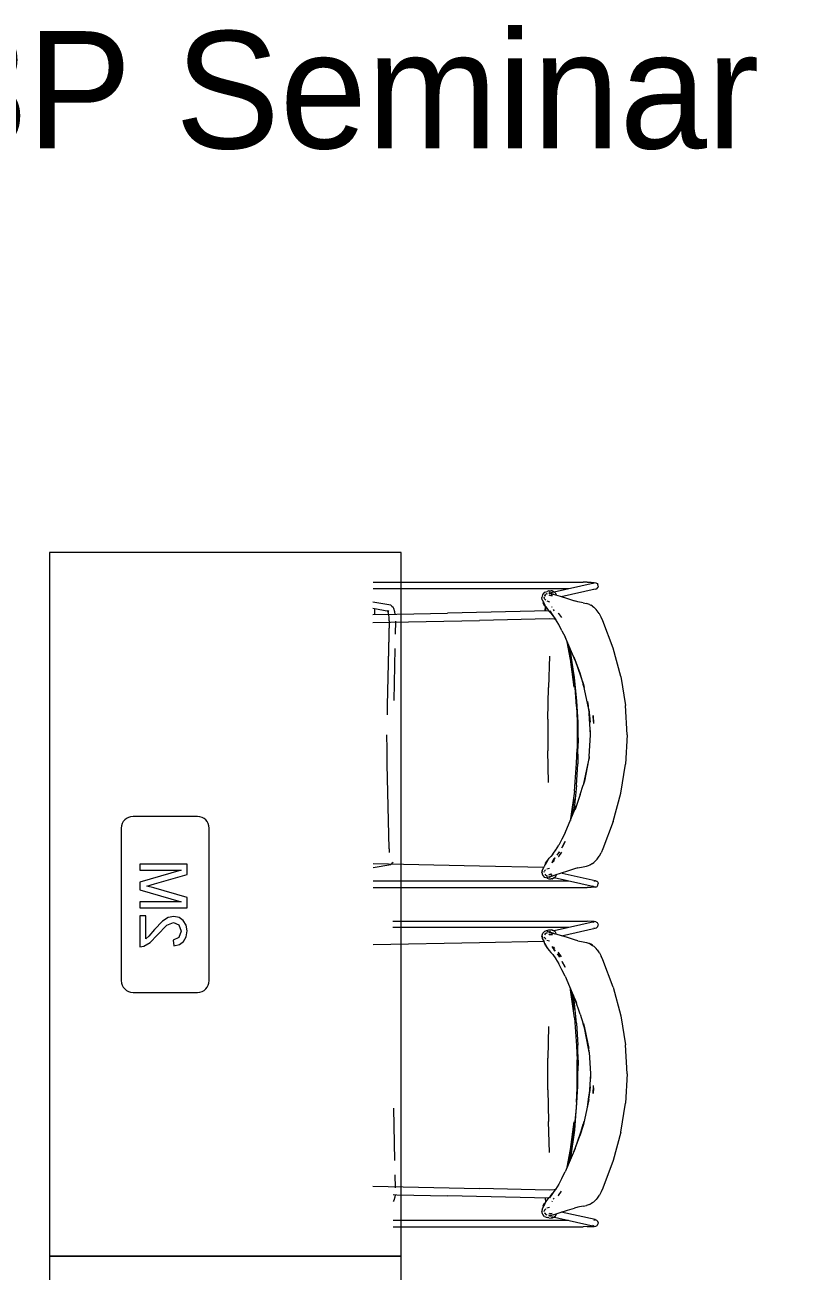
# Model space of a CAD drawing. Header units: millimetres. Extents: x 155927 to 317870, y -36033 to 97293.
# Drawn here: x 182627 to 183940, y 23356 to 25482 of the extents above; entities that cross this region are included whole.
import ezdxf

# ---------------------------------------------------------------- set-up
doc = ezdxf.new("R2010")
doc.units = ezdxf.units.MM
doc.header["$MEASUREMENT"] = 0
for name, color, linetype, lineweight in [('A-AREA-IDEN', 7, 'CONTINUOUS', 9), ('G-IMPT', 8, 'CONTINUOUS', 9), ('I-FURN', 8, 'CONTINUOUS', 9)]:
    doc.layers.add(name, color=color, linetype=linetype, lineweight=lineweight)
doc.styles.add('Century Gothic', font='GOTHIC.TTF', dxfattribs={"height": 200})

msp = doc.modelspace()

# ---------------------------------------------------------------- linework, layer by layer
at = {"layer": 'G-IMPT'}
for p, q in [((183220.6, 24531.4), (183579.2, 24531.4)), ((183524.2, 24513.7), (183597.7, 24530.3)), ((183585.5, 24531.3), (183579.2, 24531.4)), ((183585.5, 24531.3), (183592.7, 24531.2)), ((183592.7, 24531.2), (183597.9, 24530.9)), ((183597.7, 24530.3), (183595.5, 24529.3)), ((183595.7, 24529.5), (183595.5, 24529.3)), ((183597.9, 24530.9), (183600.3, 24530.5)), ((183600.3, 24530.5), (183602.7, 24529.3)), ((183602.7, 24529.3), (183604.2, 24527.2)), ((183604.5, 24524.5), (183604.2, 24527.2)), ((183220.6, 24520.5), (183554.2, 24520.5)), ((183509.5, 24509.6), (183508.3, 24505.4)), ((183509.1, 24501.3), (183508.3, 24505.4)), ((183509.9, 24510.9), (183509.5, 24509.6)), ((183513, 24514.2), (183509.9, 24510.9)), ((183512.5, 24505.7), (183512.7, 24505.1)), ((183513.1, 24503.1), (183512.7, 24505.1)), ((183513, 24514.2), (183517.3, 24515.5)), ((183514.2, 24509.2), (183513.1, 24507.6)), ((183513.1, 24507.6), (183513.8, 24508.7)), ((183513.3, 24508.2), (183515.4, 24510.8)), ((183514.2, 24509.2), (183513.8, 24508.7)), ((183517.7, 24511.9), (183516.1, 24511.1)), ((183517.3, 24511.6), (183516.1, 24511.1)), ((183520.5, 24516.5), (183517.3, 24515.5)), ((183527.7, 24511.1), (183520.2, 24512.9)), ((183520.2, 24512.9), (183528.4, 24510.9)), ((183520.3, 24509.7), (183522.4, 24508.8)), ((183520.3, 24509.7), (183525.8, 24508.2)), ((183520.5, 24516.5), (183524.6, 24516.8)), ((183521.3, 24513.1), (183523.2, 24513.5)), ((183524.8, 24512), (183521.6, 24513.5)), ((183523.7, 24512.2), (183521.6, 24513.5)), ((183522.7, 24508.5), (183521.6, 24509.5)), ((183521.6, 24509.5), (183522.4, 24508.8)), ((183522.7, 24508.5), (183522.1, 24509.2)), ((183524.8, 24512), (183522.6, 24512.7)), ((183522.6, 24512.7), (183528.4, 24510.9)), ((183523.7, 24512.2), (183524.2, 24511.7)), ((183526.3, 24516.5), (183524.6, 24516.8)), ((183526.1, 24508.9), (183525.4, 24510.4)), ((183526.3, 24516.5), (183526.6, 24516.4)), ((183526.6, 24516.4), (183529.5, 24515)), ((183527.7, 24511.1), (183539.5, 24507.3)), ((183529.7, 24514.8), (183529.5, 24515)), ((183529.7, 24514.8), (183531.6, 24512.9)), ((183532.7, 24510.5), (183531.6, 24512.9)), ((183531.7, 24512.7), (183531.6, 24512.9)), ((183532.8, 24510.4), (183531.6, 24512.9)), ((183531.7, 24512.7), (183532.8, 24510.4)), ((183532.7, 24510.5), (183532.8, 24510.4)), ((183539.5, 24507.3), (183552, 24503.4)), ((183599.2, 24519.4), (183541.7, 24506.6)), ((183596.9, 24520.2), (183599.5, 24519.7)), ((183597.1, 24520), (183599.5, 24519.7)), ((183599.2, 24519.4), (183601.7, 24520.2)), ((183603.5, 24522.1), (183601.7, 24520.2)), ((183601.7, 24520.2), (183602, 24520.5)), ((183603.5, 24522.1), (183603.8, 24522.4)), ((183604.5, 24524.5), (183603.8, 24522.4)), ((183250.8, 24492), (183220.3, 24497.4)), ((183247.6, 24481.5), (183220.3, 24486.3)), ((183223.2, 24485.8), (183223.2, 24475.7)), ((183247.1, 24478.5), (183245.5, 24483.1)), ((183245.5, 24483.1), (183247, 24481.2)), ((183250.8, 24492), (183252.9, 24490.5)), ((183252.9, 24490.5), (183255, 24488.6)), ((183255.9, 24486.5), (183255, 24488.6)), ((183257.8, 24480.9), (183255.9, 24486.5)), ((183509.1, 24501.3), (183513.5, 24492.9)), ((183514.8, 24490.1), (183512.5, 24494.9)), ((183512.5, 24494.9), (183513.5, 24492.9)), ((183513.4, 24502.5), (183513.1, 24503.1)), ((183513.4, 24502.5), (183515, 24500.7)), ((183514.2, 24482.4), (183514.6, 24490.4)), ((183515, 24489.7), (183514.6, 24482.4)), ((183515, 24489.7), (183514.7, 24483.4)), ((183514.8, 24490.1), (183516.7, 24487)), ((183516.7, 24487), (183521, 24481.5)), ((183517, 24499.3), (183521.7, 24498)), ((183526.2, 24487.9), (183525.6, 24489.3)), ((183527.9, 24484.7), (183528.9, 24483.1)), ((183529.3, 24482.6), (183528.9, 24483.1)), ((183552, 24503.4), (183563.9, 24499.6)), ((183569.6, 24497.9), (183563.9, 24499.6)), ((183578.8, 24496.3), (183569.6, 24497.9)), ((183578.8, 24496.3), (183584.8, 24495.2)), ((183589.8, 24493.4), (183584.8, 24495.2)), ((183589.8, 24493.4), (183592, 24492.2)), ((183594.6, 24490.6), (183592, 24492.2)), ((183595, 24490.4), (183594.6, 24490.6)), ((183595, 24490.4), (183597, 24488.9)), ((183597, 24488.9), (183599.4, 24486.6)), ((183599.4, 24486.6), (183601.2, 24484.8)), ((183603, 24482.7), (183601.2, 24484.8)), ((183220.3, 24476), (183261.2, 24476.9)), ((183220.3, 24462.5), (183402.4, 24466.2)), ((183248.1, 24465.2), (183244.9, 24321.1)), ((183248.3, 24465), (183244.9, 24321.1)), ((183247.6, 24481.5), (183245.7, 24482.5)), ((183245.7, 24482.5), (183247, 24481.2)), ((183248, 24471.6), (183247.1, 24478.5)), ((183248.1, 24465.2), (183248, 24471.6)), ((183258.3, 24476.8), (183257.8, 24480.9)), ((183259, 24464.9), (183258.5, 24442.7)), ((183261.2, 24476.9), (183347.7, 24478.7)), ((183520.7, 24482.5), (183347.7, 24478.7)), ((183521.2, 24468.9), (183402.4, 24466.2)), ((183523.9, 24478.3), (183521, 24481.5)), ((183529.6, 24468.4), (183521.2, 24468.9)), ((183521.9, 24482.4), (183527, 24474.6)), ((183521.9, 24482.4), (183527.5, 24474.1)), ((183523.9, 24478.3), (183527.5, 24474.1)), ((183527, 24474.6), (183532.4, 24467.2)), ((183532.5, 24467.8), (183529.6, 24468.4)), ((183537.3, 24459), (183531.9, 24468)), ((183532.4, 24467.2), (183531.9, 24468)), ((183536.3, 24478.7), (183536.7, 24478.2)), ((183536.7, 24478.2), (183541.9, 24470.9)), ((183606.4, 24477.8), (183603, 24482.7)), ((183606.4, 24477.8), (183606.6, 24477.5)), ((183609.7, 24471.9), (183606.6, 24477.5)), ((183612.6, 24465.6), (183609.7, 24471.9)), ((183630.2, 24418.7), (183612.6, 24465.6)), ((183542.7, 24448.6), (183537.3, 24459)), ((183542.7, 24448.6), (183548, 24438)), ((183552.1, 24428.6), (183548, 24438)), ((183552.1, 24428.6), (183548.1, 24438)), ((183565.3, 24398), (183548.1, 24438)), ((183557.3, 24399.7), (183551.5, 24429.9)), ((183551.5, 24429.9), (183557.3, 24399.8)), ((183557.5, 24407.9), (183554.5, 24423)), ((183258, 24418.4), (183255.9, 24329.5)), ((183521.7, 24405.1), (183519.6, 24351.9)), ((183557.5, 24414.2), (183556.9, 24417.4)), ((183563.8, 24352.5), (183557.3, 24399.8)), ((183557.3, 24399.7), (183563.8, 24352.5)), ((183563.9, 24366.9), (183557.5, 24414.2)), ((183557.5, 24407.9), (183563.4, 24368.7)), ((183563.1, 24403.8), (183565.3, 24398)), ((183563.1, 24403.8), (183565.2, 24398)), ((183565.2, 24398), (183573.2, 24376.5)), ((183565.3, 24398), (183579.4, 24356.9)), ((183565.3, 24398), (183573.2, 24376.5)), ((183643.2, 24370.3), (183630.2, 24418.7)), ((183579.4, 24356.9), (183573.2, 24376.5)), ((183573.2, 24376.5), (183579.2, 24356.8)), ((183563.4, 24368.7), (183567.5, 24329)), ((183567.8, 24319.1), (183563.9, 24366.9)), ((183580.8, 24351.6), (183579.2, 24356.8)), ((183588.6, 24314.3), (183579.4, 24356.9)), ((183579.4, 24356.9), (183580.8, 24351.6)), ((183643.2, 24370.3), (183651.3, 24320.9)), ((183518.6, 24298), (183519.6, 24351.9)), ((183244.8, 24320.9), (183244.6, 24305.1)), ((183567.5, 24329), (183569.6, 24291.9)), ((183567.8, 24319.1), (183568.7, 24295.1)), ((183586.2, 24328.1), (183587.5, 24321)), ((183586.2, 24328.1), (183588.3, 24314)), ((183588.3, 24314), (183589.9, 24303)), ((183588.6, 24314.3), (183591, 24292.7)), ((183588.6, 24314.3), (183589.9, 24303)), ((183653.9, 24271), (183651.3, 24320.9)), ((183518.6, 24298), (183518.6, 24243.9)), ((183568.7, 24295.1), (183569, 24271)), ((183569.6, 24291.9), (183569.9, 24275.6)), ((183591.7, 24271), (183589.4, 24307.9)), ((183589.4, 24307.9), (183589.9, 24303)), ((183591, 24292.7), (183589.9, 24303)), ((183596.4, 24293.9), (183595.8, 24304.1)), ((183595.8, 24304.1), (183596.6, 24290.5)), ((183244.5, 24245.9), (183244.3, 24271)), ((183569, 24271), (183568.7, 24246.9)), ((183569.9, 24275.6), (183570.3, 24256.7)), ((183589.2, 24234), (183591.6, 24271)), ((183591.7, 24271), (183591.5, 24278.4)), ((183591.6, 24271), (183591.5, 24278.4)), ((183653.9, 24271), (183651.3, 24221.1)), ((183569.9, 24237.9), (183570.3, 24256.7)), ((183244.9, 24221), (183244.5, 24245.9)), ((183519.6, 24190), (183518.6, 24243.9)), ((183567.8, 24222.8), (183568.7, 24246.9)), ((183569.9, 24237.9), (183569.6, 24221.6)), ((183589.4, 24234), (183588.2, 24227.6)), ((183589.2, 24234), (183588.7, 24228.7)), ((183589.4, 24234), (183589, 24230.5)), ((183248.1, 24076.7), (183244.9, 24221)), ((183563.9, 24175), (183567.8, 24222.8)), ((183567.5, 24184.5), (183569.6, 24221.6)), ((183579.4, 24185.1), (183588.6, 24227.6)), ((183588.2, 24227.6), (183581.3, 24192.1)), ((183581.3, 24192.1), (183588.6, 24227.6)), ((183643.2, 24171.7), (183651.3, 24221.1)), ((183581.3, 24192.1), (183579, 24185.2)), ((183579.4, 24185.1), (183581.3, 24192.1)), ((183563.9, 24175), (183557.5, 24127.7)), ((183567.5, 24184.5), (183563.4, 24144.8)), ((183573.8, 24169), (183565.3, 24143.9)), ((183573.8, 24169), (183579, 24185.2)), ((183630.2, 24123.2), (183643.2, 24171.7)), ((183548, 24103.9), (183567.8, 24150.3)), ((183559.7, 24131.3), (183563.8, 24161)), ((183559.7, 24131.3), (183563.8, 24161)), ((183562.2, 24137.2), (183563.4, 24144.8)), ((183565.3, 24143.9), (183567.8, 24150.3)), ((183557.5, 24127.7), (183557.1, 24125.1)), ((183630.2, 24123.2), (183612.6, 24076.5)), ((183548, 24103.9), (183542.7, 24093.3)), ((183531.9, 24073.9), (183537.3, 24082.9)), ((183542.7, 24093.3), (183537.3, 24082.9)), ((183542.5, 24078.5), (183548, 24088.9)), ((183542.5, 24078.5), (183543, 24079.5)), ((183548, 24088.9), (183543, 24079.5)), ((183248.1, 24076.7), (183248, 24070.3)), ((183516.7, 24055), (183521, 24060.4)), ((183521, 24060.4), (183523.9, 24063.6)), ((183527, 24067.4), (183523.9, 24063.6)), ((183527, 24067.4), (183532.4, 24074.7)), ((183527.6, 24056.6), (183529.3, 24059.4)), ((183527.6, 24056.6), (183528.9, 24058.8)), ((183528.9, 24058.8), (183529.3, 24059.4)), ((183529.2, 24058.5), (183531.2, 24061.5)), ((183530.8, 24061), (183529.2, 24058.5)), ((183530.8, 24061), (183531.2, 24061.5)), ((183531.9, 24073.9), (183532.4, 24074.7)), ((183534.5, 24065.8), (183538.4, 24071.7)), ((183534.5, 24065.8), (183537.2, 24069.7)), ((183536.3, 24063.3), (183536.7, 24063.8)), ((183541.9, 24071.1), (183536.7, 24063.8)), ((183538.4, 24071.7), (183537.2, 24069.7)), ((183603, 24059.2), (183601.2, 24057.1)), ((183603, 24059.2), (183606.4, 24064.1)), ((183606.6, 24064.4), (183606.4, 24064.1)), ((183606.6, 24064.4), (183609.7, 24070)), ((183612.6, 24076.5), (183609.7, 24070)), ((183402.4, 24047.3), (183220.6, 24051)), ((183220.6, 24044.6), (183250.8, 24049.9)), ((183252.9, 24051.4), (183250.8, 24049.9)), ((183255, 24053.3), (183252.9, 24051.4)), ((183511.8, 24044.8), (183402.4, 24047.3)), ((183508.3, 24036.5), (183509.6, 24040.2)), ((183508.3, 24036.5), (183509.5, 24032.3)), ((183508.8, 24035.2), (183509.6, 24040.2)), ((183508.8, 24035.2), (183509.2, 24039.8)), ((183509.2, 24039.8), (183512.2, 24045.8)), ((183514.8, 24051.9), (183512.2, 24045.8)), ((183512.7, 24036.9), (183512.9, 24038.4)), ((183513.4, 24039.4), (183512.9, 24038.4)), ((183513.4, 24039.4), (183514.9, 24041)), ((183518.8, 24057.3), (183514, 24049.1)), ((183516.5, 24053.7), (183514, 24049.1)), ((183514.8, 24051.9), (183516.7, 24055)), ((183516.5, 24053.7), (183518.8, 24057.3)), ((183516.9, 24042.6), (183521.7, 24043.9)), ((183525.9, 24053.4), (183527.9, 24057.2)), ((183527.6, 24056.6), (183525.9, 24053.4)), ((183526.8, 24053.1), (183526, 24051.9)), ((183527.6, 24056.6), (183527.9, 24057.2)), ((183527.7, 24054.3), (183529.8, 24056.7)), ((183552, 24038.5), (183530.8, 24031.8)), ((183563.9, 24042.4), (183552, 24038.5)), ((183569.6, 24044.1), (183563.9, 24042.4)), ((183569.6, 24044.1), (183578.8, 24045.7)), ((183578.8, 24045.7), (183584.8, 24046.8)), ((183584.8, 24046.8), (183589.8, 24048.6)), ((183595, 24051.5), (183589.8, 24048.6)), ((183592, 24049.8), (183589.8, 24048.6)), ((183590.8, 24049.1), (183589.8, 24048.6)), ((183590.8, 24049.1), (183595, 24051.5)), ((183594.6, 24051.3), (183592, 24049.8)), ((183595, 24051.5), (183594.6, 24051.3)), ((183595, 24051.5), (183597, 24053.1)), ((183597, 24053.1), (183598.9, 24054.8)), ((183599.4, 24055.3), (183598.9, 24054.8)), ((183599.4, 24055.3), (183601.2, 24057.1)), ((183554.2, 24021.4), (183220.6, 24021.4)), ((183509.5, 24032.3), (183509.9, 24031)), ((183509.9, 24031), (183513, 24027.8)), ((183517.3, 24026.4), (183513, 24027.8)), ((183513.5, 24033.4), (183515.5, 24031.1)), ((183517.3, 24030.3), (183516, 24030.8)), ((183516, 24030.8), (183517.7, 24030)), ((183517, 24027.6), (183524.8, 24029.9)), ((183517, 24027.6), (183522.6, 24029.2)), ((183517.3, 24026.4), (183520.5, 24025.4)), ((183520.2, 24029), (183528.4, 24031.1)), ((183520.2, 24029), (183527.1, 24030.8)), ((183520.4, 24032.2), (183525.8, 24033.8)), ((183520.4, 24032.2), (183522.7, 24033.4)), ((183520.5, 24025.4), (183523.3, 24025.3)), ((183523.2, 24028.4), (183521.3, 24028.8)), ((183521.6, 24032.4), (183523.1, 24033.9)), ((183521.6, 24032.4), (183522.7, 24033.4)), ((183521.6, 24028.4), (183524.8, 24029.9)), ((183521.6, 24028.4), (183523.7, 24029.7)), ((183523.1, 24033.9), (183522.1, 24032.8)), ((183522.6, 24029.2), (183530.8, 24031.8)), ((183523.3, 24025.3), (183524.6, 24025.2)), ((183523.7, 24029.7), (183525.4, 24031.6)), ((183526.3, 24025.5), (183524.6, 24025.2)), ((183526.3, 24025.5), (183529.7, 24027.1)), ((183526.3, 24025.5), (183529.5, 24026.9)), ((183526.3, 24025.5), (183526.6, 24025.5)), ((183529.7, 24027.1), (183526.6, 24025.5)), ((183528.4, 24031.1), (183527.1, 24030.8)), ((183529.5, 24026.9), (183531.6, 24029)), ((183531.2, 24028.8), (183529.5, 24026.9)), ((183529.7, 24027.1), (183529.5, 24026.9)), ((183597.6, 24011.6), (183529.5, 24027)), ((183531.2, 24028.8), (183529.7, 24027.1)), ((183531.7, 24029.2), (183531.6, 24029)), ((183532.7, 24031.5), (183531.7, 24029.2)), ((183532.7, 24031.5), (183532.8, 24031.6)), ((183543, 24035.1), (183599.2, 24022.5)), ((183596.9, 24021.8), (183599.5, 24022.2)), ((183597.1, 24021.9), (183599.5, 24022.2)), ((183599.2, 24022.5), (183601.7, 24021.7)), ((183601.7, 24021.7), (183602, 24021.4)), ((183603.8, 24019.5), (183602, 24021.4)), ((183603.8, 24019.5), (183604.5, 24017.4)), ((183604.2, 24014.7), (183604.5, 24017.4)), ((183220.6, 24010.6), (183579.2, 24010.6)), ((183579.2, 24010.6), (183585.5, 24010.6)), ((183592.7, 24010.8), (183585.5, 24010.6)), ((183597.9, 24011), (183592.7, 24010.8)), ((183597.6, 24011.6), (183595.5, 24012.7)), ((183595.5, 24012.7), (183595.7, 24012.5)), ((183600.3, 24011.4), (183597.9, 24011)), ((183600.3, 24011.4), (183602.7, 24012.6)), ((183602.7, 24012.6), (183604.2, 24014.7)), ((183254.6, 23953), (183579.2, 23953)), ((183597.6, 23952), (183529.5, 23936.6)), ((183579.2, 23953), (183585.5, 23953)), ((183592.7, 23952.8), (183585.5, 23953)), ((183597.9, 23952.6), (183592.7, 23952.8)), ((183597.6, 23952), (183595.5, 23950.9)), ((183600.3, 23952.2), (183597.9, 23952.6)), ((183600.3, 23952.2), (183602.7, 23951)), ((183554.2, 23942.2), (183254.6, 23942.2)), ((183508.3, 23927.1), (183509.5, 23931.3)), ((183509.5, 23931.3), (183509.9, 23932.6)), ((183509.9, 23932.6), (183513, 23935.8)), ((183517.3, 23937.2), (183513, 23935.8)), ((183513.5, 23930.2), (183515.5, 23932.5)), ((183516, 23932.8), (183517.7, 23933.6)), ((183517.3, 23933.3), (183516, 23932.8)), ((183517, 23936), (183522.6, 23934.4)), ((183517, 23936), (183524.8, 23933.7)), ((183517.3, 23937.2), (183520.5, 23938.2)), ((183520.2, 23934.6), (183528.4, 23932.5)), ((183520.2, 23934.6), (183527.1, 23932.8)), ((183520.4, 23931.4), (183522.7, 23930.2)), ((183520.4, 23931.4), (183525.8, 23929.8)), ((183520.5, 23938.2), (183523.3, 23938.3)), ((183523.2, 23935.2), (183521.3, 23934.8)), ((183521.6, 23935.2), (183523.7, 23933.9)), ((183521.6, 23935.2), (183524.8, 23933.7)), ((183521.6, 23931.2), (183522.7, 23930.2)), ((183521.6, 23931.2), (183523.1, 23929.7)), ((183523.1, 23929.7), (183522.1, 23930.8)), ((183522.6, 23934.4), (183530.8, 23931.8)), ((183523.3, 23938.3), (183524.6, 23938.4)), ((183523.7, 23933.9), (183525.4, 23932)), ((183526.3, 23938.1), (183524.6, 23938.4)), ((183526.4, 23930.2), (183525.4, 23932)), ((183526.3, 23938.1), (183529.7, 23936.5)), ((183526.3, 23938.1), (183526.6, 23938.1)), ((183526.3, 23938.1), (183529.5, 23936.7)), ((183529.7, 23936.5), (183526.6, 23938.1)), ((183528.4, 23932.5), (183527.1, 23932.8)), ((183531.2, 23934.8), (183529.5, 23936.7)), ((183529.7, 23936.5), (183529.5, 23936.7)), ((183529.5, 23936.7), (183531.6, 23934.6)), ((183531.2, 23934.8), (183529.7, 23936.5)), ((183552, 23925.1), (183530.8, 23931.8)), ((183531.7, 23934.4), (183531.6, 23934.6)), ((183532.7, 23932.1), (183531.7, 23934.4)), ((183532.7, 23932.1), (183532.8, 23932)), ((183541.9, 23928.2), (183599.2, 23941.1)), ((183595.5, 23950.9), (183595.7, 23951.1)), ((183596.9, 23941.8), (183599.5, 23941.4)), ((183597.1, 23941.7), (183599.5, 23941.4)), ((183599.2, 23941.1), (183601.7, 23941.9)), ((183601.7, 23941.9), (183602, 23942.2)), ((183603.8, 23944.1), (183602, 23942.2)), ((183602.7, 23951), (183604.2, 23948.9)), ((183603.8, 23944.1), (183604.5, 23946.2)), ((183604.2, 23948.9), (183604.5, 23946.2)), ((183402.4, 23916.3), (183220.6, 23912.6)), ((183511.8, 23918.8), (183402.4, 23916.3)), ((183508.3, 23927.1), (183509.6, 23923.4)), ((183508.8, 23928.4), (183509.6, 23923.4)), ((183508.8, 23928.4), (183509.2, 23923.8)), ((183509.2, 23923.8), (183512.2, 23917.8)), ((183514.8, 23911.7), (183512.2, 23917.8)), ((183512.7, 23926.7), (183512.9, 23925.2)), ((183513.4, 23924.2), (183512.9, 23925.2)), ((183513.4, 23924.2), (183514.9, 23922.6)), ((183516.5, 23909.9), (183514, 23914.5)), ((183518.8, 23906.3), (183514, 23914.5)), ((183514.8, 23911.7), (183516.7, 23908.6)), ((183516.5, 23909.9), (183518.8, 23906.3)), ((183516.9, 23921), (183521.7, 23919.6)), ((183527.6, 23907), (183525.9, 23910.2)), ((183525.9, 23910.2), (183527.9, 23906.4)), ((183527.7, 23909.3), (183529.8, 23906.9)), ((183563.9, 23921.2), (183552, 23925.1)), ((183569.6, 23919.5), (183563.9, 23921.2)), ((183569.6, 23919.5), (183578.8, 23917.9)), ((183578.8, 23917.9), (183584.8, 23916.8)), ((183584.8, 23916.8), (183589.8, 23915)), ((183590.8, 23914.5), (183589.8, 23915)), ((183595, 23912), (183589.8, 23915)), ((183592, 23913.8), (183589.8, 23915)), ((183590.8, 23914.5), (183595, 23912)), ((183594.6, 23912.3), (183592, 23913.8)), ((183595, 23912), (183594.6, 23912.3)), ((183595, 23912), (183597, 23910.5)), ((183597, 23910.5), (183598.9, 23908.8)), ((183516.7, 23908.6), (183521, 23903.2)), ((183521, 23903.2), (183523.9, 23900)), ((183527, 23896.2), (183523.9, 23900)), ((183527, 23896.2), (183532.4, 23888.9)), ((183527.6, 23907), (183527.9, 23906.4)), ((183527.6, 23907), (183528.9, 23904.8)), ((183527.6, 23907), (183529.3, 23904.2)), ((183528.9, 23904.8), (183529.3, 23904.2)), ((183530.8, 23902.6), (183529.2, 23905.1)), ((183529.2, 23905.1), (183531.2, 23902.1)), ((183530.8, 23902.6), (183531.2, 23902.1)), ((183531.9, 23889.7), (183532.4, 23888.9)), ((183531.9, 23889.7), (183537.3, 23880.7)), ((183534.5, 23897.8), (183538.4, 23891.9)), ((183534.5, 23897.8), (183537.2, 23893.9)), ((183536.3, 23900.3), (183536.7, 23899.8)), ((183541.9, 23892.5), (183536.7, 23899.8)), ((183538.4, 23891.9), (183537.2, 23893.9)), ((183599.4, 23908.3), (183598.9, 23908.8)), ((183599.4, 23908.3), (183601.2, 23906.5)), ((183603, 23904.4), (183601.2, 23906.5)), ((183603, 23904.4), (183606.4, 23899.5)), ((183606.6, 23899.2), (183606.4, 23899.5)), ((183606.6, 23899.2), (183609.7, 23893.6)), ((183612.6, 23887.1), (183609.7, 23893.6)), ((183542.7, 23870.3), (183537.3, 23880.7)), ((183542.5, 23885.1), (183548, 23874.7)), ((183542.5, 23885.1), (183543, 23884.1)), ((183548, 23859.7), (183542.7, 23870.3)), ((183548, 23874.7), (183543, 23884.1)), ((183630.2, 23840.4), (183612.6, 23887.1)), ((183548, 23859.7), (183567.8, 23813.3)), ((183557.5, 23835.9), (183557.1, 23838.5)), ((183563.9, 23788.6), (183557.5, 23835.9)), ((183559.7, 23832.3), (183563.8, 23802.6)), ((183559.7, 23832.3), (183563.8, 23802.6)), ((183562.2, 23826.4), (183563.4, 23818.8)), ((183630.2, 23840.4), (183643.2, 23791.9)), ((183567.5, 23779.1), (183563.4, 23818.8)), ((183573.8, 23794.6), (183565.3, 23819.7)), ((183565.3, 23819.7), (183567.8, 23813.3)), ((183563.9, 23788.6), (183567.8, 23740.8)), ((183573.8, 23794.6), (183579, 23778.4)), ((183643.2, 23791.9), (183651.3, 23742.5)), ((183519.6, 23773.6), (183518.6, 23719.7)), ((183567.5, 23779.1), (183569.6, 23742)), ((183581.3, 23771.5), (183579, 23778.4)), ((183579.4, 23778.5), (183581.3, 23771.5)), ((183579.4, 23778.5), (183588.6, 23736)), ((183588.2, 23736), (183581.3, 23771.5)), ((183581.3, 23771.5), (183588.6, 23736)), ((183567.8, 23740.8), (183568.7, 23716.7)), ((183569.9, 23725.7), (183569.6, 23742)), ((183653.9, 23692.6), (183651.3, 23742.5)), ((183518.6, 23665.6), (183518.6, 23719.7)), ((183569.9, 23725.7), (183570.3, 23706.9)), ((183589.4, 23729.6), (183588.2, 23736)), ((183589.2, 23729.6), (183588.8, 23733.7)), ((183589.4, 23729.6), (183589, 23733.1)), ((183589.2, 23729.6), (183591.6, 23692.6)), ((183569, 23692.6), (183568.7, 23716.7)), ((183569.9, 23688), (183570.3, 23706.9)), ((183568.7, 23668.5), (183569, 23692.6)), ((183569.6, 23671.7), (183569.9, 23688)), ((183591.7, 23692.6), (183589.4, 23655.7)), ((183591.7, 23692.6), (183591.5, 23685.2)), ((183591.6, 23692.6), (183591.5, 23685.2)), ((183653.9, 23692.6), (183651.3, 23642.7)), ((183518.6, 23665.6), (183519.6, 23611.7)), ((183567.5, 23634.6), (183569.6, 23671.7)), ((183567.8, 23644.5), (183568.7, 23668.5)), ((183588.3, 23649.6), (183589.9, 23660.6)), ((183588.6, 23649.2), (183591, 23670.9)), ((183588.6, 23649.2), (183589.9, 23660.6)), ((183589.4, 23655.7), (183589.9, 23660.6)), ((183591, 23670.9), (183589.9, 23660.6)), ((183595.8, 23659.5), (183596.6, 23673.1)), ((183596.4, 23669.2), (183595.8, 23659.5)), ((183258, 23545.2), (183255.9, 23634.1)), ((183563.4, 23594.9), (183567.5, 23634.6)), ((183567.8, 23644.5), (183563.9, 23596.7)), ((183588.6, 23649.2), (183579.4, 23606.7)), ((183586.2, 23635.5), (183588.3, 23649.6)), ((183586.2, 23635.5), (183587.5, 23642.6)), ((183643.2, 23593.3), (183651.3, 23642.7)), ((183521.7, 23558.5), (183519.6, 23611.7)), ((183580.8, 23612), (183579.2, 23606.8)), ((183579.4, 23606.7), (183580.8, 23612)), ((183557.3, 23563.9), (183563.8, 23611.1)), ((183563.8, 23611.1), (183557.3, 23563.8)), ((183563.9, 23596.7), (183557.5, 23549.4)), ((183557.5, 23555.7), (183563.4, 23594.9)), ((183565.3, 23565.6), (183579.4, 23606.7)), ((183573.2, 23587.1), (183579.2, 23606.8)), ((183579.4, 23606.7), (183573.2, 23587.1)), ((183643.2, 23593.3), (183630.2, 23544.9)), ((183565.2, 23565.6), (183573.2, 23587.1)), ((183565.3, 23565.6), (183573.2, 23587.1)), ((183565.3, 23565.6), (183548.1, 23525.6)), ((183557.3, 23563.9), (183551.5, 23533.7)), ((183551.5, 23533.7), (183557.3, 23563.8)), ((183557.5, 23555.7), (183554.5, 23540.6)), ((183557.5, 23549.4), (183556.9, 23546.2)), ((183563.1, 23559.8), (183565.3, 23565.6)), ((183563.1, 23559.8), (183565.2, 23565.6)), ((183552.1, 23535), (183548, 23525.6)), ((183552.1, 23535), (183548.1, 23525.6)), ((183630.2, 23544.9), (183612.6, 23498)), ((183259, 23498.7), (183258.5, 23520.9)), ((183542.7, 23515), (183537.3, 23504.6)), ((183542.7, 23515), (183548, 23525.6)), ((183220.3, 23501.1), (183402.4, 23497.4)), ((183254.9, 23486.9), (183261.2, 23486.7)), ((183258.3, 23486.8), (183257.8, 23482.7)), ((183261.2, 23486.7), (183347.7, 23484.9)), ((183520.7, 23481.1), (183347.7, 23484.9)), ((183521.2, 23494.7), (183402.4, 23497.4)), ((183523.9, 23485.3), (183521, 23482.1)), ((183529.6, 23495.2), (183521.2, 23494.7)), ((183521.9, 23481.2), (183527.5, 23489.5)), ((183521.9, 23481.2), (183527, 23489)), ((183523.9, 23485.3), (183527.5, 23489.5)), ((183527, 23489), (183532.4, 23496.4)), ((183532.5, 23495.8), (183529.6, 23495.2)), ((183537.3, 23504.6), (183531.9, 23495.6)), ((183532.4, 23496.4), (183531.9, 23495.6)), ((183536.3, 23484.9), (183536.7, 23485.4)), ((183536.7, 23485.4), (183541.9, 23492.7)), ((183606.4, 23485.8), (183603, 23480.9)), ((183606.4, 23485.8), (183606.6, 23486.1)), ((183609.7, 23491.7), (183606.6, 23486.1)), ((183612.6, 23498), (183609.7, 23491.7)), ((183255.9, 23477.1), (183255, 23475)), ((183257.8, 23482.7), (183255.9, 23477.1)), ((183509.1, 23462.3), (183513.5, 23470.7)), ((183514.8, 23473.5), (183512.5, 23468.7)), ((183512.5, 23468.7), (183513.5, 23470.7)), ((183513.4, 23461.1), (183515, 23462.9)), ((183514.2, 23481.2), (183514.6, 23473.2)), ((183515, 23473.9), (183514.6, 23481.2)), ((183515, 23473.9), (183514.6, 23481.2)), ((183514.8, 23473.5), (183516.7, 23476.6)), ((183516.7, 23476.6), (183521, 23482.1)), ((183517, 23464.3), (183521.7, 23465.6)), ((183526.2, 23475.7), (183525.6, 23474.3)), ((183527.9, 23478.9), (183528.9, 23480.5)), ((183529.3, 23481), (183528.9, 23480.5)), ((183552, 23460.2), (183563.9, 23464)), ((183569.6, 23465.7), (183563.9, 23464)), ((183578.8, 23467.3), (183569.6, 23465.7)), ((183578.8, 23467.3), (183584.8, 23468.4)), ((183589.8, 23470.2), (183584.8, 23468.4)), ((183589.8, 23470.2), (183592, 23471.4)), ((183594.6, 23473), (183592, 23471.4)), ((183595, 23473.2), (183594.6, 23473)), ((183595, 23473.2), (183597, 23474.7)), ((183597, 23474.7), (183599.4, 23477)), ((183599.4, 23477), (183601.2, 23478.8)), ((183603, 23480.9), (183601.2, 23478.8)), ((183254.9, 23443.1), (183554.2, 23443.1)), ((183509.1, 23462.3), (183508.3, 23458.2)), ((183509.5, 23454), (183508.3, 23458.2)), ((183509.9, 23452.7), (183509.5, 23454)), ((183513, 23449.4), (183509.9, 23452.7)), ((183512.5, 23457.9), (183512.7, 23458.5)), ((183513.1, 23460.5), (183512.7, 23458.5)), ((183513, 23449.4), (183517.3, 23448)), ((183513.4, 23461.1), (183513.1, 23460.5)), ((183514.2, 23454.4), (183513.1, 23456)), ((183513.1, 23456), (183513.8, 23454.9)), ((183513.3, 23455.4), (183515.4, 23452.8)), ((183514.2, 23454.4), (183513.8, 23454.9)), ((183517.3, 23452), (183516.1, 23452.5)), ((183517.7, 23451.7), (183516.1, 23452.5)), ((183520.5, 23447.1), (183517.3, 23448)), ((183520.2, 23450.7), (183528.4, 23452.7)), ((183527.7, 23452.5), (183520.2, 23450.7)), ((183520.3, 23453.9), (183525.8, 23455.4)), ((183520.3, 23453.9), (183522.4, 23454.8)), ((183520.5, 23447.1), (183524.6, 23446.8)), ((183521.3, 23450.5), (183523.2, 23450.1)), ((183522.7, 23455.1), (183521.6, 23454.1)), ((183521.6, 23454.1), (183522.4, 23454.8)), ((183524.8, 23451.6), (183521.6, 23450.1)), ((183523.7, 23451.4), (183521.6, 23450.1)), ((183522.7, 23455.1), (183522.1, 23454.4)), ((183522.6, 23450.9), (183528.4, 23452.7)), ((183524.8, 23451.6), (183522.6, 23450.9)), ((183526.3, 23447.1), (183524.6, 23446.8)), ((183524.7, 23449.7), (183597.7, 23433.3)), ((183526.3, 23447.1), (183526.6, 23447.2)), ((183526.6, 23447.2), (183529.5, 23448.6)), ((183527.7, 23452.5), (183539.5, 23456.3)), ((183529.7, 23448.8), (183529.5, 23448.6)), ((183529.7, 23448.8), (183531.6, 23450.7)), ((183532.8, 23453.2), (183531.6, 23450.7)), ((183532.7, 23453.1), (183531.6, 23450.7)), ((183531.7, 23450.9), (183531.6, 23450.7)), ((183531.7, 23450.9), (183532.8, 23453.2)), ((183532.7, 23453.1), (183532.8, 23453.2)), ((183539.5, 23456.3), (183552, 23460.2)), ((183599.2, 23444.2), (183541.7, 23457)), ((183596.9, 23443.4), (183599.5, 23443.9)), ((183597.1, 23443.6), (183599.5, 23443.9)), ((183599.2, 23444.2), (183601.7, 23443.4)), ((183603.5, 23441.5), (183601.7, 23443.4)), ((183601.7, 23443.4), (183602, 23443.1)), ((183603.5, 23441.5), (183603.8, 23441.2)), ((183254.9, 23432.2), (183579.2, 23432.2)), ((183585.5, 23432.3), (183579.2, 23432.2)), ((183585.5, 23432.3), (183592.7, 23432.4)), ((183592.7, 23432.4), (183597.9, 23432.7)), ((183597.7, 23433.3), (183595.5, 23434.3)), ((183595.7, 23434.1), (183595.5, 23434.3)), ((183597.9, 23432.7), (183600.3, 23433.1)), ((183600.3, 23433.1), (183602.7, 23434.3)), ((183602.7, 23434.3), (183604.2, 23436.4)), ((183604.5, 23439.1), (183603.8, 23441.2)), ((183604.5, 23439.1), (183604.2, 23436.4))]:
    msp.add_line(p, q, dxfattribs=at)
at = {"layer": 'I-FURN'}
for p, q in [((183268.7, 24581.9), (182668.7, 24581.9)), ((182668.7, 24581.9), (182668.7, 23381.8)), ((183268.7, 23381.8), (183268.7, 24581.9)), ((183511.3, 24497.8), (183510.7, 24496.2)), ((183510.7, 24496.2), (183510.8, 24495.1)), ((183513.2, 24491.2), (183510.7, 24496.2)), ((183510.7, 24496.2), (183512.3, 24492)), ((183510.7, 24496.2), (183511.1, 24493.9)), ((183510.7, 24496.2), (183511.6, 24492.9)), ((183510.8, 24495.1), (183511.1, 24493.9)), ((183511.1, 24493.9), (183511.6, 24492.9)), ((183512.3, 24492), (183511.6, 24492.9)), ((183513.2, 24491.2), (183512.3, 24492)), ((183513.2, 24491.2), (183512.6, 24495)), ((183513.2, 24491.2), (183513.1, 24493.8)), ((183513.2, 24491.2), (183513.3, 24493.2)), ((183513.2, 24491.2), (183513.5, 24492.9)), ((183513.2, 24491.2), (183513.6, 24492.6)), ((183513.2, 24491.2), (183514.5, 24491)), ((182921.2, 24131.8), (182811.2, 24131.8)), ((182791.2, 24111.8), (182791.2, 23851.8)), ((182941.2, 23851.8), (182941.2, 24111.8)), ((182903.4, 24050.2), (182823, 24050.2)), ((182823, 24050.2), (182823, 24040.2)), ((182823, 24040.2), (182893.3, 24040.2)), ((182893.3, 24040.2), (182823, 24020)), ((182903.4, 24033), (182903.4, 24050.2)), ((182823, 24020), (182823, 24006.4)), ((182834.9, 24013.2), (182847.7, 24016.8)), ((182847.7, 24016.8), (182903.4, 24033)), ((182823, 24006.4), (182893.3, 23986.2)), ((182846.7, 24009.9), (182834.9, 24013.2)), ((182903.4, 23993.4), (182846.7, 24009.9)), ((182893.3, 23986.2), (182823, 23986.2)), ((182823, 23986.2), (182823, 23976.2)), ((182823, 23976.2), (182903.4, 23976.2)), ((182903.4, 23976.2), (182903.4, 23993.4)), ((182833, 23962.3), (182823, 23962.3)), ((182823, 23962.3), (182823, 23909.6)), ((182833, 23922.9), (182833, 23962.3)), ((182861.6, 23953.4), (182847.8, 23939)), ((182871.4, 23959.3), (182861.6, 23953.4)), ((182881, 23961.1), (182871.4, 23959.3)), ((182889.7, 23959.4), (182881, 23961.1)), ((182896.9, 23954.5), (182889.7, 23959.4)), ((182901.8, 23946.7), (182896.9, 23954.5)), ((182847.8, 23939), (182838.2, 23927.4)), ((182852.2, 23929.4), (182869, 23946.7)), ((182869, 23946.7), (182880.3, 23951)), ((182880.3, 23951), (182889.6, 23947)), ((182889.6, 23947), (182893.3, 23936.3)), ((182893.3, 23936.3), (182889.6, 23925.1)), ((182903.4, 23936.5), (182901.8, 23946.7)), ((182901.9, 23926.4), (182903.4, 23936.5)), ((182823, 23909.6), (182829.9, 23910.7)), ((182829.9, 23910.7), (182840.6, 23916.8)), ((182838.2, 23927.4), (182833, 23922.9)), ((182840.6, 23916.8), (182852.2, 23929.4)), ((182889.6, 23925.1), (182879.5, 23920.9)), ((182879.5, 23920.9), (182880.8, 23910.9)), ((182880.8, 23910.9), (182890.5, 23913.3)), ((182890.5, 23913.3), (182897.6, 23918.6)), ((182897.6, 23918.6), (182901.9, 23926.4)), ((182811.2, 23831.8), (182921.2, 23831.8)), ((183513.2, 23472.4), (183510.7, 23467.4)), ((183510.7, 23467.4), (183512.3, 23471.6)), ((183510.7, 23467.4), (183511.6, 23470.7)), ((183510.7, 23467.4), (183511.1, 23469.7)), ((183510.7, 23467.4), (183510.8, 23468.5)), ((183511.3, 23465.8), (183510.7, 23467.4)), ((183510.8, 23468.5), (183511.1, 23469.7)), ((183511.1, 23469.7), (183511.6, 23470.7)), ((183512.3, 23471.6), (183511.6, 23470.7)), ((183513.2, 23472.4), (183512.3, 23471.6)), ((183513.2, 23472.4), (183512.6, 23468.6)), ((183513.2, 23472.4), (183513.1, 23469.8)), ((183513.2, 23472.4), (183514.5, 23472.6)), ((183513.2, 23472.4), (183513.6, 23471)), ((183513.2, 23472.4), (183513.3, 23470.4)), ((183513.2, 23472.4), (183513.5, 23470.7)), ((183268.7, 23381.8), (182668.7, 23381.8)), ((182668.7, 23381.8), (182668.7, 22181.8)), ((182668.7, 23381.8), (183268.7, 23381.8)), ((183268.7, 22181.8), (183268.7, 23381.8))]:
    msp.add_line(p, q, dxfattribs=at)
for centre, start, end in [((182811.2, 24111.8), 90, 180), ((182921.2, 24111.8), 0, 90), ((182811.2, 23851.8), 180, 270), ((182921.2, 23851.8), 270, 0)]:
    msp.add_arc(centre, 20, start, end, dxfattribs=at)

# ---------------------------------------------------------------- texts
at = {"layer": 'A-AREA-IDEN', "style": 'Century Gothic'}
msp.add_text('48P Seminar Room', height=200, dxfattribs=at).set_placement((182333, 25271.1))

doc.saveas('drawing.dxf')
